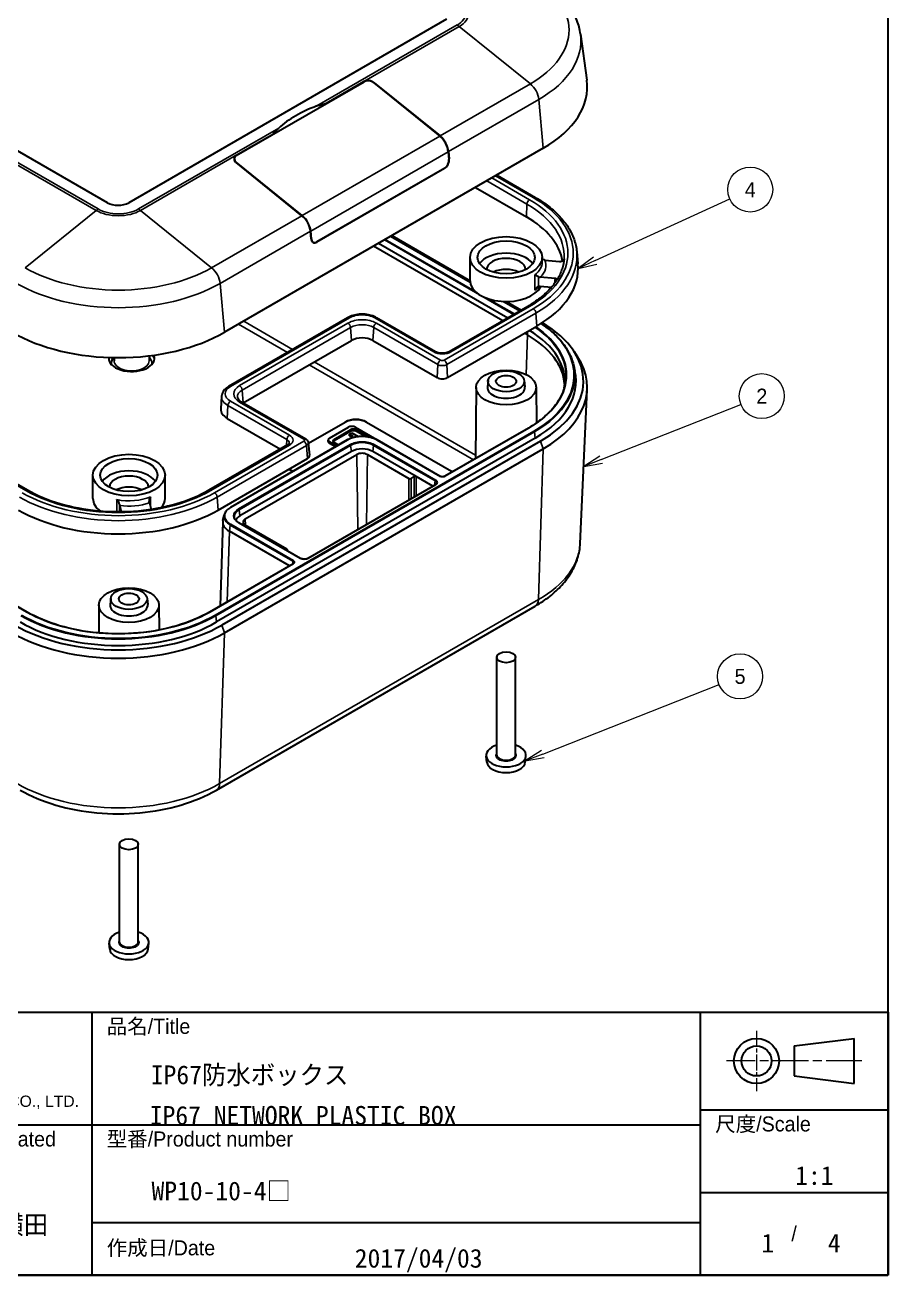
# Model space of a CAD drawing. Header units: millimetres. Extents: x -225 to 2542, y -269 to 293.
# Drawn here: x 51.5 to 166.4, y -269.3 to -102.9 of the extents above; entities that cross this region are included whole.
import ezdxf
from ezdxf.enums import TextEntityAlignment as Align

# ---------------------------------------------------------------- set-up
doc = ezdxf.new("R2018")
doc.units = ezdxf.units.MM
doc.linetypes.add('CHAIN', pattern=[0.3543, 0.2362, -0.0295, 0.0591, -0.0295])
for name, color, linetype, lineweight in [('Border (ISO)', 7, 'Continuous', 35), ('Title (ISO)', 7, 'Continuous', 35), ('Visible (ISO)', 7, 'Continuous', 35), ('Visible Narrow (ISO)', 7, 'Continuous', 25)]:
    doc.layers.add(name, color=color, linetype=linetype, lineweight=lineweight)
doc.layers.add('Symbol (TK)', color=100, linetype='Continuous', lineweight=18, true_color=0x00ff3f)
doc.styles.add('Note Text (TK)', font='MS PGothic.ttf')
doc.styles.add('Note Text (TK2)', font='MS PGothic.ttf')

# ---------------------------------------------------------------- blocks, each defined once
blk = doc.blocks.new('図面枠 tk図枠')
at = {"layer": 'Border (ISO)'}
for p in [(405.5, 289), (14.5, 8)]:
    blk.add_line(p, (405.5, 8), dxfattribs=at)
blk = doc.blocks.new('表題欄 tk表題欄')
at = {"layer": 'Title (ISO)'}
for p, q in [((74.71, 244.05), (255.71, 244.05)), ((149.71, 244.05), (149.71, 209.05)), ((230.71, 244.05), (230.71, 209.05)), ((255.71, 244.05), (255.71, 209.05)), ((243.21, 239.55), (251.21, 240.55)), ((251.21, 234.55), (251.21, 240.55)), ((243.21, 239.55), (243.21, 235.55)), ((243.21, 235.55), (251.21, 234.55)), ((230.71, 231.05), (255.71, 231.05)), ((74.71, 229.05), (230.71, 229.05)), ((230.71, 220.05), (255.71, 220.05)), ((149.71, 216.05), (230.71, 216.05)), ((255.71, 209.05), (74.71, 209.05))]:
    blk.add_line(p, q, dxfattribs=at)
at = {"layer": 'Title (ISO)', "color": 4, "linetype": 'CHAIN', "lineweight": 18, "ltscale": 8.88956, "true_color": 0x00ffff}
blk.add_line((238.21, 241.55), (238.21, 233.55), dxfattribs=at)
at = {"layer": 'Title (ISO)', "color": 4, "linetype": 'CHAIN', "lineweight": 18, "ltscale": 20.001633, "true_color": 0x00ffff}
blk.add_line((252.21, 237.55), (234.21, 237.55), dxfattribs=at)
at = {"layer": 'Title (ISO)'}
for radius in [3, 2]:
    blk.add_circle((238.21, 237.55), radius, dxfattribs=at)
at = {"layer": 'Title (ISO)', "color": 1, "true_color": 0xff0000, "char_height": 2, "line_spacing_factor": 1.5, "style": 'Note Text (TK)'}
for s, insert, attachment_point in [('\\fＭＳ Ｐゴシック|b0|i0;\\H2.0000;品名/Title', (151.71, 242.05), 4), ('\\fＭＳ Ｐゴシック|b0|i0;\\H2.0000;尺度/Scale', (232.71, 229.05), 4), ('\\fＭＳ Ｐゴシック|b0|i0;\\H2.0000;製図/Created', (137.21, 227.05), 5), ('\\fＭＳ Ｐゴシック|b0|i0;\\H2.0000;型番/Product number', (151.71, 227.05), 4), ('\\fＭＳ Ｐゴシック|b0|i0;\\H2.0000;作成日/Date', (151.71, 212.55), 4)]:
    blk.add_mtext(s, dxfattribs=dict(at, insert=insert, attachment_point=attachment_point))
at = {"layer": 'Title (ISO)', "color": 7, "line_spacing_factor": 1.5, "style": 'Note Text (TK)'}
for s, insert, char_height, attachment_point in [('\\fArial|b0|i0;\\H1.4986;TAKACHI ELECTRONICS ENCLOSURE CO., LTD.', (99.87, 232.05), 1.4986, 4), ('\\fＭＳ Ｐゴシック|b0|i0;\\H2.0000;/', (243.21, 214.55), 2, 5)]:
    blk.add_mtext(s, dxfattribs=dict(at, insert=insert, char_height=char_height, attachment_point=attachment_point))
at = {"layer": 'Title (ISO)', "color": 7, "lineweight": 30, "flags": 104}
for tag, height, p in [('<品名>', 2.5, (157.58, 236.95)), ('<Title>', 2, (157.45, 231.55)), ('<型番>', 3, (157.67, 221.49))]:
    blk.add_attdef(tag, text='', height=height, dxfattribs=at).set_placement(p, align=Align.MIDDLE_LEFT)
for tag, p in [('<尺度>', (243.36, 223.55)), ('<承認>', (87.21, 217.05)), ('<検図>', (112.22, 217)), ('<製図>', (137.41, 217)), ('<ページ_No.>', (238.86, 214.55)), ('<総ページ数>', (247.7, 214.55)), ('作成日', (184.73, 212.53))]:
    blk.add_attdef(tag, text='', height=2.5, dxfattribs=at).set_placement(p, align=Align.MIDDLE_CENTER)
blk = doc.blocks.new('バルーン3')
at = {"layer": 'Symbol (TK)', "color": 100, "true_color": 0x00ff40}
for p, q in [((366.53, 143.06), (384.44, 151.27)), ((366.32, 143.51), (364.26, 142.02)), ((366.53, 143.06), (364.26, 142.02)), ((364.26, 142.02), (366.74, 142.6))]:
    blk.add_line(p, q, dxfattribs=at)
at = {"layer": 'Symbol (TK)'}
blk.add_circle((387.16, 152.52), 3, dxfattribs=at)
at = {"layer": 'Symbol (TK)', "color": 7, "insert": (387.16, 152.5), "char_height": 2, "attachment_point": 5, "style": 'Note Text (TK2)'}
blk.add_mtext('4', dxfattribs=at)
blk = doc.blocks.new('バルーン4')
at = {"layer": 'Symbol (TK)', "color": 100, "true_color": 0x00ff40}
for p, q in [((367.33, 116.56), (385.92, 123.92)), ((367.14, 117.03), (365, 115.64)), ((367.33, 116.56), (365, 115.64)), ((365, 115.64), (367.51, 116.1))]:
    blk.add_line(p, q, dxfattribs=at)
at = {"layer": 'Symbol (TK)'}
blk.add_circle((388.7, 125.02), 3, dxfattribs=at)
at = {"layer": 'Symbol (TK)', "color": 7, "insert": (388.7, 125.01), "char_height": 2, "attachment_point": 5, "style": 'Note Text (TK2)'}
blk.add_mtext('2', dxfattribs=at)
blk = doc.blocks.new('バルーン5')
at = {"layer": 'Symbol (TK)', "color": 100, "true_color": 0x00ff40}
for p, q in [((359.55, 77.36), (383.03, 86.6)), ((359.37, 77.82), (357.22, 76.44)), ((359.55, 77.36), (357.22, 76.44)), ((357.22, 76.44), (359.73, 76.89))]:
    blk.add_line(p, q, dxfattribs=at)
at = {"layer": 'Symbol (TK)'}
blk.add_circle((385.81, 87.7), 3, dxfattribs=at)
at = {"layer": 'Symbol (TK)', "color": 7, "insert": (385.81, 87.69), "char_height": 2, "attachment_point": 5, "style": 'Note Text (TK2)'}
blk.add_mtext('5', dxfattribs=at)

msp = doc.modelspace()

# ---------------------------------------------------------------- linework, layer by layer
at = {"layer": 'Visible (ISO)'}
for p, q in [((62.49956, -126.5295), (20.28528, -102.15708)), ((107.61297, -102.11625), (65.32798, -126.5295)), ((125.4778, -104.08725), (126.31371, -110.21091)), ((79.64279, -120.25957), (96.68406, -110.42079)), ((91.66361, -113.27036), (96.61335, -110.41262)), ((97.95686, -110.56776), (106.74037, -117.66739)), ((98.02757, -110.57592), (106.77573, -117.64698)), ((91.66361, -113.27036), (91.66361, -113.31935)), ((79.64279, -120.21058), (84.59254, -117.35284)), ((84.59254, -117.40183), (84.59254, -117.35284)), ((120.51767, -119.28309), (78.09126, -143.77799)), ((107.86859, -119.73971), (107.96259, -120.77093)), ((107.90394, -119.7193), (107.99402, -120.70743)), ((79.37919, -120.67004), (79.37919, -120.83649)), ((88.42631, -128.24102), (79.64279, -121.14139)), ((88.39095, -128.26143), (79.64279, -121.19038)), ((107.39691, -121.91403), (90.35564, -131.75281)), ((107.36548, -121.97753), (90.39492, -131.77549)), ((114.3193, -122.86172), (119.44332, -125.82007)), ((111.47658, -124.50297), (118.2648, -128.42215)), ((89.60925, -131.32188), (89.51917, -130.33376)), ((89.64853, -131.34456), (89.55452, -130.31334)), ((100.2104, -131.0075), (110.77921, -137.10941)), ((100.36513, -130.91817), (110.76793, -136.92423)), ((89.88493, -131.78543), (89.75145, -131.70837)), ((115.12096, -142.24985), (97.92952, -132.32437)), ((98.59736, -131.93879), (115.7888, -141.86427)), ((124.97221, -133.02297), (125.13245, -134.68283)), ((110.76792, -136.91942), (110.76792, -133.81673)), ((120.36792, -134.46993), (120.36792, -133.81673)), ((120.72312, -134.16779), (122.6914, -134.34262)), ((122.08317, -136.62517), (120.11489, -136.45034)), ((121.59306, -137.80638), (120.11489, -137.67509)), ((115.23885, -139.68418), (117.40184, -140.93298)), ((115.55959, -139.6907), (117.55656, -140.84365)), ((51.8817, -164.82679), (9.45529, -140.33189)), ((118.44296, -140.33189), (107.97778, -146.37396)), ((94.47204, -141.84241), (78.63285, -150.98717)), ((106.1875, -146.37396), (98.33862, -141.84241)), ((107.77987, -149.81436), (119.65926, -142.95579)), ((118.39635, -144.14089), (118.00148, -143.91292)), ((80.58043, -153.18887), (94.98124, -144.87456)), ((97.82942, -144.87456), (106.38541, -149.81436)), ((124.61611, -146.32954), (125.08382, -147.04398)), ((63.39391, -147.15558), (63.39124, -147.57123)), ((68.03834, -146.9161), (68.04254, -147.57123)), ((124.57068, -148.24086), (124.73117, -148.97824)), ((111.56795, -151.11791), (111.50721, -160.5898)), ((113.16003, -150.2238), (113.07271, -151.03717)), ((117.97581, -150.2238), (118.06313, -151.03717)), ((119.56789, -151.11791), (119.59829, -155.85858)), ((125.44032, -171.88768), (126.36867, -151.42887)), ((77.68827, -152.30905), (77.58215, -153.96114)), ((80.34031, -153.05023), (88.8963, -157.99004)), ((78.45469, -155.24407), (85.5345, -159.3316)), ((89.24592, -158.56676), (94.15002, -155.73538)), ((94.15002, -155.7762), (89.24965, -158.60543)), ((92.07819, -157.87051), (94.58135, -156.42531)), ((95.48645, -156.42531), (106.8143, -162.96545)), ((96.97844, -155.73538), (108.29215, -162.26735)), ((108.29215, -162.30817), (96.97844, -155.7762)), ((51.7943, -181.02987), (9.36789, -156.53498)), ((119.45701, -157.86256), (77.0306, -182.35745)), ((92.68277, -158.03994), (94.8748, -156.77437)), ((94.8748, -156.97849), (92.68277, -158.24406)), ((93.88722, -158.40873), (95.20385, -157.64857)), ((94.71358, -157.36551), (95.02329, -157.1867)), ((95.20385, -157.64857), (94.71358, -157.36551)), ((94.71358, -157.56964), (94.71358, -157.36551)), ((95.02708, -157.75064), (94.71358, -157.56964)), ((95.02329, -157.1867), (95.87668, -157.6794)), ((95.63848, -156.77437), (97.30383, -157.73586)), ((96.83533, -157.66949), (95.63848, -156.97849)), ((118.53036, -156.53498), (107.42882, -162.94446)), ((86.48173, -158.78471), (76.01655, -164.82679)), ((120.16411, -158.27081), (77.73771, -182.7657)), ((78.09126, -183.78632), (120.51767, -159.29143)), ((94.41835, -158.12696), (78.86135, -167.10879)), ((94.99111, -159.65885), (80.14187, -168.23206)), ((89.23928, -158.49802), (89.39952, -160.15789)), ((91.89074, -158.33592), (91.89074, -158.13179)), ((93.01781, -158.93556), (92.07819, -158.39307)), ((92.84103, -159.03762), (92.07819, -158.5972)), ((93.24408, -158.80492), (92.68277, -158.48085)), ((93.90876, -158.42117), (93.88722, -158.40873)), ((93.88722, -158.4336), (93.88722, -158.40873)), ((103.61779, -163.00647), (97.81954, -159.65885)), ((106.73649, -162.94447), (98.39231, -158.12696)), ((77.23286, -167.45069), (89.11225, -160.59212)), ((80.84898, -168.64031), (95.69822, -160.0671)), ((97.11243, -160.0671), (102.62789, -163.25145)), ((60.56334, -165.90505), (60.56334, -162.80236)), ((70.16334, -165.90505), (70.16334, -162.80236)), ((87.16297, -162.31585), (86.64481, -162.0167)), ((102.91069, -163.25145), (103.335, -163.00647)), ((105.82315, -164.27974), (103.61779, -163.00647)), ((106.15599, -164.08757), (89.18543, -173.88553)), ((64.36273, -167.70258), (64.13292, -166.84016)), ((68.0864, -166.489), (68.32318, -167.37757)), ((77.84917, -169.01834), (77.51057, -180.21776)), ((77.87211, -168.83267), (78.03261, -168.09529)), ((88.21029, -173.88553), (80.00786, -169.14985)), ((86.36443, -172.64116), (80.84898, -169.45681)), ((86.73127, -174.89419), (78.72733, -170.27312)), ((86.35111, -172.81213), (86.36443, -172.80443)), ((86.42298, -172.72078), (86.42706, -172.85598)), ((87.2055, -174.62039), (76.10396, -181.02987)), ((62.95545, -179.20942), (62.86813, -180.0228)), ((67.77123, -179.20942), (67.85855, -180.0228)), ((61.36337, -180.10354), (61.33953, -183.82027)), ((69.36331, -180.10354), (69.38462, -183.42636)), ((77.02135, -204.73573), (119.44776, -180.24083)), ((114.31792, -200.03461), (114.31792, -187.05231)), ((116.81792, -200.03461), (116.81792, -187.05231)), ((113.01032, -201.02428), (112.923, -200.21091)), ((118.12552, -201.02428), (118.21285, -200.21091)), ((64.11334, -224.93775), (64.11334, -211.95546)), ((66.61334, -224.93775), (66.61334, -211.95546)), ((62.80574, -225.92742), (62.71842, -225.11405)), ((67.92094, -225.92742), (68.00826, -225.11405))]:
    msp.add_line(p, q, dxfattribs=at)
for centre, major_axis, ratio, start_param, end_param in [((97.32046, -110.98417), (-0.9894, 0.21485), 0.675872918, 4.072719214, 5.643515541), ((97.32046, -110.93518), (0.89046, -0.19337), 0.675872918, 0.931126561, 2.501922887), ((106.37553, -111.11813), (20, 0), 0.577350269, 5.497787144, 6.361833783), ((98.89377, -121.49547), (16.025, 0), 0.577350269, 2.130122039, 2.582266941), ((106.46302, -119.10854), (1, -1.73205), 0.577350269, 0.896055385, 2.15879893), ((106.49838, -119.08813), (1, -1.73205), 0.577350269, 0.896055385, 2.15879893), ((80.3499, -120.78213), (-0.9894, 0.21485), 0.675872918, 5.643515541, 7.214311868), ((80.27919, -120.77396), (0.89046, -0.19337), 0.675872918, 2.501922887, 4.072719214), ((107.28691, -121.11568), (0.40508, 0.91808), 0.637066715, 3.857987805, 5.428784132), ((107.3262, -121.13836), (-0.36457, -0.82627), 0.637066715, 0.716395152, 2.287191478), ((63.91377, -125.713), (-2, 0), 0.577350269, 0.785398163, 2.35619449), ((88.1136, -129.70259), (-1, 1.73205), 0.577350269, 4.037648038, 5.300391584), ((88.14896, -129.68217), (-1, 1.73205), 0.577350269, 4.037648038, 5.300391584), ((106.37553, -135.28643), (16.81397, 0), 0.577350269, 0.104454465, 0.785398163), ((90.31635, -130.91363), (0.40508, 0.91808), 0.637066715, 2.287191478, 3.857987805), ((90.28493, -130.97714), (-0.36457, -0.82627), 0.637066715, 5.428784132, 6.999580459), ((115.56792, -135.44973), (3.8, 0), 0.577350269, 0.377345393, 2.76424726), ((115.56792, -135.44973), (2.6, 0), 0.577350269, 0.01633915, 3.125253504), ((106.37553, -135.28643), (18.78603, 0), 0.577350269, 5.497787144, 6.338864583), ((106.37553, -134.06168), (16.89258, 0), 0.577350269, 6.268453875, 6.283635018), ((115.56792, -136.91942), (-2.6, 0), 0.577350269, 3.998444562, 5.426333399), ((115.56792, -136.91942), (-4.8, 0), 0.577350269, 0, 2.863146943), ((106.37553, -150.30996), (19.5, 0), 0.577350269, 5.497787144, 7.05042927), ((63.94913, -135.61303), (20, 0), 0.577350269, 3.926990817, 5.497787144), ((96.40533, -145.69676), (2.01397, 0), 0.577350269, 0.785398163, 2.35619449), ((106.37553, -151.08112), (17, 0), 0.577350269, 0.039294613, 0.785398163), ((106.37553, -150.30996), (17, 0), 0.577350269, 6.19605975, 7.045873772), ((65.71689, -147.2481), (3.05, 0), 0.577350269, 3.078174521, 6.521594121), ((106.37553, -151.12646), (20, 0), 0.577350269, 5.497787144, 6.644552431), ((106.37553, -150.30996), (18.5, 0), 0.577350269, 5.497787144, 6.408192635), ((107.08264, -149.41182), (0.98603, 0), 0.577350269, 3.926990817, 5.497787144), ((115.56792, -151.12646), (2.5, 0), 0.577350269, 3.079689298, 6.345088663), ((80.56614, -154.02502), (-2.98603, 0), 0.577350269, 6.246118924, 7.068583471), ((95.56423, -156.55187), (2, 0), 0.577350269, 0.785398163, 2.35619449), ((95.56423, -156.5927), (-2, 0), 0.577350269, 3.926990817, 5.497787144), ((95.0339, -156.68659), (0.64, 0), 0.577350269, 0.785398163, 2.35619449), ((92.53074, -158.13179), (-0.64, 0), 0.577350269, 5.497787144, 7.068583471), ((93.06461, -158.26039), (-0.54, 0), 0.577350269, 5.497787144, 7.068583471), ((95.25664, -156.99482), (0.54, 0), 0.577350269, 0.785398163, 2.35619449), ((95.25664, -157.19895), (-0.54, 0), 0.577350269, 3.926990817, 5.497787144), ((92.53074, -158.33592), (-0.64, 0), 0.577350269, 0, 0.785398163), ((93.06461, -158.46452), (-0.54, 0), 0.577350269, 5.497787144, 5.949672538), ((96.40533, -160.47535), (-2, 0), 0.577350269, 3.926990817, 5.497787144), ((88.41502, -160.18957), (0.98603, 0), 0.577350269, 5.497787144, 6.338864583), ((96.40533, -160.47535), (-1, 0), 0.577350269, 3.926990817, 5.497787144), ((65.36334, -164.43535), (3.8, 0), 0.577350269, 0.377345393, 2.76424726), ((65.36334, -164.43535), (2.6, 0), 0.577350269, 0.01633915, 3.125253504), ((103.47639, -163.08816), (-0.2, 0), 0.577526149, 3.92714311, 5.497634851), ((106.36175, -163.22673), (0.64, 0), 0.577350269, 0.673840136, 0.785398163), ((106.87794, -163.08384), (2, 0), 0.577350269, 0.675770916, 0.785398163), ((106.87794, -163.12467), (-2, 0), 0.577350269, 3.842482471, 3.926990817), ((65.36334, -165.90505), (-2.6, 0), 0.577350269, 3.998444562, 5.426333399), ((102.76929, -163.16976), (-0.2, 0), 0.577526149, 0.785550457, 2.356042197), ((65.36334, -165.90505), (-4.8, 0), 0.577350269, 0, 0.662852486), ((65.36334, -165.90505), (4.8, 0), 0.577350269, 5.821599208, 6.283185307), ((63.94913, -159.78132), (18.78603, 0), 0.577350269, 3.926990817, 5.497787144), ((80.84962, -169.04856), (-3.00091, 0), 0.577174443, 6.158215654, 7.068431177), ((81.55608, -169.04856), (-2, 0), 0.577350269, 5.497787144, 6.080746368), ((81.55608, -169.04856), (-1, 0), 0.577350269, 5.497787144, 7.068583471), ((86.22295, -172.7228), (0.20006, 0), 0.577174443, 5.497939437, 7.068431177), ((65.36334, -180.11209), (2.5, 0), 0.577350269, 3.079689298, 6.345088663), ((63.94913, -174.80486), (-19.5, 0), 0.577350269, 0.785398163, 2.35619449), ((63.94913, -174.80486), (-18.5, 0), 0.577350269, 0.785398163, 2.35619449), ((63.94913, -175.62136), (-20, 0), 0.577350269, 0.785398163, 2.35619449), ((115.56792, -200.11626), (-2.65, 0), 0.577350269, 5.203604591, 10.504358677), ((115.56792, -200.93275), (2.56251, 0), 0.577350269, 3.203496009, 6.221281952), ((65.36334, -225.0194), (-2.65, 0), 0.577350269, 5.203604591, 10.504358677), ((65.36334, -225.8359), (2.56251, 0), 0.577350269, 3.203496009, 6.221281952)]:
    msp.add_ellipse(centre, major_axis=major_axis, ratio=ratio, start_param=start_param, end_param=end_param, dxfattribs=at)
for centre, major_axis in [((115.56792, -133.81673), (-4.8, 0)), ((115.56792, -133.81673), (-3.81047, 0)), ((115.56792, -151.12646), (-4, 0)), ((115.56792, -150.30996), (-2.41251, 0)), ((115.56792, -150.30996), (-1.35, 0)), ((65.36334, -162.80236), (-4.8, 0)), ((65.36334, -162.80236), (-3.81047, 0)), ((65.36334, -180.11209), (-4, 0)), ((65.36334, -179.29559), (-2.41251, 0)), ((65.36334, -179.29559), (-1.35, 0)), ((115.56792, -187.05231), (1.25, 0)), ((65.36334, -211.95546), (1.25, 0))]:
    msp.add_ellipse(centre, major_axis=major_axis, ratio=0.577350269, dxfattribs=at)
for points, knots in [([(125.4778, -104.08725), (125.39242, -103.46177), (125.23074, -102.84551), (124.76993, -101.65575), (124.47114, -101.08222), (123.75596, -99.98971), (123.33968, -99.47052), (122.40624, -98.49032), (121.88903, -98.02918), (120.76696, -97.16639), (120.16204, -96.76471), (119.51919, -96.39357)], [5.57643562, 5.57643562, 5.57643562, 5.57643562, 5.7177855574, 5.7177855574, 5.8591354948, 5.8591354948, 6.0004854323, 6.0004854323, 6.1418353697, 6.1418353697, 6.2831853072, 6.2831853072, 6.2831853072, 6.2831853072]), ([(119.44332, -125.82007), (120.08512, -126.19062), (120.68202, -126.58938), (121.77339, -127.43664), (122.26786, -127.88514), (123.143, -128.82445), (123.52368, -129.3153), (124.16076, -130.33061), (124.41713, -130.85513), (124.79636, -131.9263), (124.91911, -132.47295), (124.97221, -133.02297)], [6.2831853072, 6.2831853072, 6.2831853072, 6.2831853072, 6.4291290848, 6.4291290848, 6.5750728624, 6.5750728624, 6.72101664, 6.72101664, 6.8669604175, 6.8669604175, 7.0129041951, 7.0129041951, 7.0129041951, 7.0129041951]), ([(123.28407, -133.99408), (123.25462, -134.45248), (123.16575, -134.91043), (122.86822, -135.81963), (122.65944, -136.27089), (122.12248, -137.15744), (121.79424, -137.59264), (121.02291, -138.43552), (120.57984, -138.84313), (119.58774, -139.61933), (119.03875, -139.98791), (118.44296, -140.33189)], [0.8224645466, 0.8224645466, 0.8224645466, 0.8224645466, 0.9721309027, 0.9721309027, 1.1217972587, 1.1217972587, 1.2714636147, 1.2714636147, 1.4211299708, 1.4211299708, 1.5707963268, 1.5707963268, 1.5707963268, 1.5707963268]), ([(120.72312, -134.16779), (120.65538, -134.16178), (120.5755, -134.14225), (120.5054, -134.11322), (120.49823, -134.11012), (120.49102, -134.10685)], [0.07678271451, 0.07678271451, 0.07678271451, 0.07678271451, 0.0973435931, 0.0973435931, 0.09965056397, 0.09965056397, 0.09965056397, 0.09965056397]), ([(122.6914, -134.34262), (122.75592, -134.34835), (122.82177, -134.34675), (122.94865, -134.32908), (123.00847, -134.31317), (123.11409, -134.26904), (123.1589, -134.24126), (123.21759, -134.18657), (123.23639, -134.16201), (123.26172, -134.11061), (123.26813, -134.08402), (123.26811, -134.0573)], [0, 0, 0, 0, 0.01958543438, 0.01958543438, 0.03915654357, 0.03915654357, 0.05869913883, 0.05869913883, 0.07258563237, 0.07258563237, 0.08647098717, 0.08647098717, 0.08647098717, 0.08647098717]), ([(119.88279, -136.38939), (119.82724, -136.36417), (119.77383, -136.33855), (119.65839, -136.28053), (119.59882, -136.24841), (119.49271, -136.18795), (119.44592, -136.15921), (119.40807, -136.1343), (119.40747, -136.1339), (119.40687, -136.13351)], [-0.07035005714, -0.07035005714, -0.07035005714, -0.07035005714, -0.05176130258, -0.05176130258, -0.02678478845, -0.02678478845, 0, 0, 0.00043440757, 0.00043440757, 0.00043440757, 0.00043440757]), ([(119.88279, -136.38939), (119.89, -136.39267), (119.89717, -136.39577), (119.96727, -136.4248), (120.04715, -136.44432), (120.11489, -136.45034)], [0.20858760482, 0.20858760482, 0.20858760482, 0.20858760482, 0.21089457568, 0.21089457568, 0.23145545428, 0.23145545428, 0.23145545428, 0.23145545428]), ([(119.88279, -137.6948), (119.82724, -137.71016), (119.77383, -137.73731), (119.65839, -137.81754), (119.59882, -137.87683), (119.49271, -138.01155), (119.44592, -138.0897), (119.40807, -138.17211), (119.40747, -138.17343), (119.40687, -138.17475)], [0, 0, 0, 0, 0.0184375372, 0.0184375372, 0.0432108703, 0.0432108703, 0.06977776761, 0.06977776761, 0.07020864132, 0.07020864132, 0.07020864132, 0.07020864132]), ([(120.11489, -137.67509), (120.04715, -137.66907), (119.96727, -137.6744), (119.89717, -137.69098), (119.89, -137.69281), (119.88279, -137.6948)], [0.07678271451, 0.07678271451, 0.07678271451, 0.07678271451, 0.0973435931, 0.0973435931, 0.09965056397, 0.09965056397, 0.09965056397, 0.09965056397]), ([(122.38621, -136.72199), (122.36991, -136.71108), (122.35217, -136.70088), (122.29783, -136.67398), (122.25847, -136.65943), (122.17392, -136.63701), (122.12915, -136.62925), (122.08317, -136.62517)], [0.05103892595, 0.05103892595, 0.05103892595, 0.05103892595, 0.05855724781, 0.05855724781, 0.0725105659, 0.0725105659, 0.08646650092, 0.08646650092, 0.08646650092, 0.08646650092]), ([(98.33862, -141.84241), (98.12307, -141.71796), (97.88291, -141.61823), (97.37143, -141.46776), (97.10008, -141.41718), (96.54643, -141.36655), (96.26422, -141.36655), (95.71058, -141.41718), (95.43922, -141.46776), (94.92774, -141.61823), (94.68758, -141.71796), (94.47204, -141.84241)], [0, 0, 0, 0, 0.314159265, 0.314159265, 0.628318531, 0.628318531, 0.942477796, 0.942477796, 1.256637061, 1.256637061, 1.570796327, 1.570796327, 1.570796327, 1.570796327]), ([(120.23476, -142.60847), (120.47112, -142.76646), (120.69947, -142.92854), (121.411, -143.46522), (121.86052, -143.85507), (122.66745, -144.66642), (123.02487, -145.08791), (123.64108, -145.95548), (123.89988, -146.40157), (124.31383, -147.31064), (124.46898, -147.77362), (124.57068, -148.24086)], [0.0729884769, 0.0729884769, 0.0729884769, 0.0729884769, 0.1320781672, 0.1320781672, 0.2641563343, 0.2641563343, 0.3962345015, 0.3962345015, 0.5283126687, 0.5283126687, 0.6603908358, 0.6603908358, 0.6603908358, 0.6603908358]), ([(107.97778, -146.37396), (107.91277, -146.4115), (107.83337, -146.44756), (107.64907, -146.51021), (107.5432, -146.53628), (107.31547, -146.57218), (107.19321, -146.58141), (106.94764, -146.58019), (106.82435, -146.56949), (106.59341, -146.53013), (106.48562, -146.50168), (106.31353, -146.43915), (106.24492, -146.40711), (106.1875, -146.37396)], [1.570796327, 1.570796327, 1.570796327, 1.570796327, 1.824035754, 1.824035754, 2.089647133, 2.089647133, 2.364826584, 2.364826584, 2.643284629, 2.643284629, 2.917939683, 2.917939683, 3.141592654, 3.141592654, 3.141592654, 3.141592654]), ([(78.63285, -150.98717), (78.53016, -151.04646), (78.43304, -151.11138), (78.2521, -151.25295), (78.16825, -151.32961), (78.01668, -151.49524), (77.94894, -151.58426), (77.83378, -151.77439), (77.7864, -151.87558), (77.71717, -152.08716), (77.69543, -152.19753), (77.68827, -152.30905)], [1.5707963268, 1.5707963268, 1.5707963268, 1.5707963268, 1.7204626828, 1.7204626828, 1.8701290389, 1.8701290389, 2.0197953949, 2.0197953949, 2.1694617509, 2.1694617509, 2.319128107, 2.319128107, 2.319128107, 2.319128107]), ([(123.40337, -150.79633), (123.3102, -151.22441), (123.16792, -151.64929), (122.78709, -152.48562), (122.54853, -152.89706), (121.97875, -153.69925), (121.64754, -154.08999), (120.89793, -154.8437), (120.47954, -155.20665), (119.56277, -155.89813), (119.06439, -156.22666), (118.53036, -156.53498)], [0.910405491, 0.910405491, 0.910405491, 0.910405491, 1.0424836581, 1.0424836581, 1.1745618253, 1.1745618253, 1.3066399925, 1.3066399925, 1.4387181596, 1.4387181596, 1.5707963268, 1.5707963268, 1.5707963268, 1.5707963268]), ([(79.80926, -152.42986), (79.81247, -152.46314), (79.81989, -152.49742), (79.84593, -152.57099), (79.86467, -152.61029), (79.9169, -152.69353), (79.95043, -152.7374), (80.03398, -152.82708), (80.08399, -152.87285), (80.20032, -152.96315), (80.26661, -153.00768), (80.34031, -153.05023)], [2.4118737656, 2.4118737656, 2.4118737656, 2.4118737656, 2.5578175432, 2.5578175432, 2.7037613208, 2.7037613208, 2.8497050984, 2.8497050984, 2.995648876, 2.995648876, 3.1415926536, 3.1415926536, 3.1415926536, 3.1415926536]), ([(88.8963, -157.99004), (88.9258, -158.00706), (88.95516, -158.02647), (89.01302, -158.07139), (89.04154, -158.09692), (89.09626, -158.15565), (89.12248, -158.1889), (89.16967, -158.26411), (89.19061, -158.30613), (89.22301, -158.39766), (89.23437, -158.44717), (89.23928, -158.49802)], [0, 0, 0, 0, 0.1459437776, 0.1459437776, 0.2918875552, 0.2918875552, 0.4378313328, 0.4378313328, 0.5837751104, 0.5837751104, 0.729718888, 0.729718888, 0.729718888, 0.729718888]), ([(98.39231, -158.12696), (98.2875, -158.06645), (98.17413, -158.01049), (97.93382, -157.9097), (97.80693, -157.86488), (97.54435, -157.78774), (97.40917, -157.75546), (97.12966, -157.70308), (96.98582, -157.68317), (96.6952, -157.65675), (96.54864, -157.65022), (96.25703, -157.65037), (96.11016, -157.65707), (95.81954, -157.68382), (95.67582, -157.70388), (95.39672, -157.75652), (95.26154, -157.78899), (95.00005, -157.86612), (94.87457, -157.91059), (94.63615, -158.01071), (94.52315, -158.06645), (94.41835, -158.12696)], [-0.4280911884, -0.4280911884, -0.4280911884, -0.4280911884, -0.3852820695, -0.3852820695, -0.3424729507, -0.3424729507, -0.2996638319, -0.2996638319, -0.256854713, -0.256854713, -0.2140455942, -0.2140455942, -0.1712364753, -0.1712364753, -0.1284273565, -0.1284273565, -0.0856182377, -0.0856182377, -0.0428091188, -0.0428091188, 0, 0, 0, 0]), ([(86.70598, -158.55918), (86.70575, -158.5628), (86.70514, -158.56723), (86.70028, -158.58208), (86.69591, -158.59249), (86.67933, -158.61987), (86.66707, -158.63676), (86.63219, -158.67487), (86.60959, -158.69604), (86.55356, -158.73988), (86.52015, -158.76253), (86.48173, -158.78471)], [0.8224645466, 0.8224645466, 0.8224645466, 0.8224645466, 0.9721309027, 0.9721309027, 1.1217972587, 1.1217972587, 1.2714636147, 1.2714636147, 1.4211299708, 1.4211299708, 1.5707963268, 1.5707963268, 1.5707963268, 1.5707963268]), ([(107.42882, -162.94446), (107.39847, -162.96198), (107.36174, -162.97804), (107.27975, -163.0039), (107.23454, -163.01364), (107.13882, -163.0254), (107.08918, -163.02718), (106.99052, -163.02233), (106.94147, -163.01553), (106.85172, -162.99473), (106.81021, -162.98063), (106.76088, -162.95781), (106.74824, -162.95126), (106.73649, -162.94447)], [-0.08755452046, -0.08755452046, -0.08755452046, -0.08755452046, -0.07167120351, -0.07167120351, -0.05549601157, -0.05549601157, -0.03908210581, -0.03908210581, -0.02257352331, -0.02257352331, -0.00614597025, -0.00614597025, 0, 0, 0, 0]), ([(106.32502, -163.89727), (106.32242, -163.90921), (106.31838, -163.92142), (106.30696, -163.94651), (106.29956, -163.95938), (106.28102, -163.98549), (106.26987, -163.99871), (106.24373, -164.025), (106.22873, -164.03806), (106.19505, -164.06346), (106.17636, -164.07581), (106.15599, -164.08757)], [0.910405491, 0.910405491, 0.910405491, 0.910405491, 1.0424836581, 1.0424836581, 1.1745618253, 1.1745618253, 1.3066399925, 1.3066399925, 1.4387181596, 1.4387181596, 1.5707963268, 1.5707963268, 1.5707963268, 1.5707963268]), ([(76.01655, -164.82679), (74.76594, -165.54883), (73.30801, -166.16139), (70.12457, -167.09787), (68.3997, -167.42177), (64.8575, -167.74568), (63.04075, -167.74568), (59.49855, -167.42177), (57.77368, -167.09787), (54.59024, -166.16139), (53.13231, -165.54883), (51.8817, -164.82679)], [1.570796327, 1.570796327, 1.570796327, 1.570796327, 1.884955592, 1.884955592, 2.199114858, 2.199114858, 2.513274123, 2.513274123, 2.827433388, 2.827433388, 3.141592654, 3.141592654, 3.141592654, 3.141592654]), ([(64.09721, -166.66583), (64.08866, -166.61346), (64.07135, -166.5579), (64.0183, -166.42855), (63.97794, -166.35412), (63.88472, -166.20927), (63.82985, -166.13748), (63.77097, -166.07162), (63.77003, -166.07057), (63.76909, -166.06952)], [-0.07035005714, -0.07035005714, -0.07035005714, -0.07035005714, -0.05176130258, -0.05176130258, -0.02678478845, -0.02678478845, 0, 0, 0.00043440757, 0.00043440757, 0.00043440757, 0.00043440757]), ([(68.24474, -165.67198), (68.24394, -165.67318), (68.24314, -165.67439), (68.19334, -165.7499), (68.15056, -165.83036), (68.08625, -165.98921), (68.06271, -166.06931), (68.04347, -166.20508), (68.04215, -166.2623), (68.0507, -166.31467)], [-0.07020864132, -0.07020864132, -0.07020864132, -0.07020864132, -0.06977776761, -0.06977776761, -0.0432108703, -0.0432108703, -0.0184375372, -0.0184375372, 0, 0, 0, 0]), ([(68.0864, -166.489), (68.07598, -166.44989), (68.06369, -166.39134), (68.05291, -166.32807), (68.05181, -166.32146), (68.0507, -166.31467)], [0.07678271451, 0.07678271451, 0.07678271451, 0.07678271451, 0.0973435931, 0.0973435931, 0.09965056397, 0.09965056397, 0.09965056397, 0.09965056397]), ([(64.09721, -166.66583), (64.09832, -166.67262), (64.09942, -166.67923), (64.11021, -166.7425), (64.1225, -166.80105), (64.13292, -166.84016)], [0.20858760482, 0.20858760482, 0.20858760482, 0.20858760482, 0.21089457568, 0.21089457568, 0.23145545428, 0.23145545428, 0.23145545428, 0.23145545428]), ([(78.86135, -167.10879), (78.77335, -167.1596), (78.69027, -167.21425), (78.53631, -167.33032), (78.46545, -167.39172), (78.33795, -167.51994), (78.28137, -167.58667), (78.18354, -167.72433), (78.1418, -167.79597), (78.07465, -167.94324), (78.04924, -168.01886), (78.03261, -168.09529)], [-0.4280911884, -0.4280911884, -0.4280911884, -0.4280911884, -0.3921487852, -0.3921487852, -0.3562063819, -0.3562063819, -0.3202639787, -0.3202639787, -0.2843215755, -0.2843215755, -0.2483791723, -0.2483791723, -0.2483791723, -0.2483791723]), ([(80.00786, -169.14985), (79.94079, -169.11113), (79.8785, -169.07004), (79.76453, -168.98408), (79.71286, -168.93921), (79.62095, -168.8468), (79.58071, -168.79925), (79.51205, -168.70259), (79.48364, -168.65349), (79.43864, -168.55465), (79.42203, -168.50493), (79.4112, -168.45515)], [3.1415926536, 3.1415926536, 3.1415926536, 3.1415926536, 3.2736708208, 3.2736708208, 3.4057489879, 3.4057489879, 3.5378271551, 3.5378271551, 3.6699053223, 3.6699053223, 3.8019834894, 3.8019834894, 3.8019834894, 3.8019834894]), ([(119.44776, -180.24083), (120.1347, -179.84422), (120.77816, -179.41254), (121.96338, -178.481), (122.50523, -177.98108), (123.47059, -176.91497), (123.89415, -176.34858), (124.60181, -175.15529), (124.88568, -174.5281), (125.28992, -173.23105), (125.40976, -172.56132), (125.44032, -171.88768)], [4.7123889804, 4.7123889804, 4.7123889804, 4.7123889804, 4.8642301861, 4.8642301861, 5.0160713919, 5.0160713919, 5.1679125976, 5.1679125976, 5.3197538033, 5.3197538033, 5.4715950091, 5.4715950091, 5.4715950091, 5.4715950091]), ([(87.31753, -174.49732), (87.31602, -174.50423), (87.31365, -174.51147), (87.30668, -174.52677), (87.30207, -174.53481), (87.29027, -174.55141), (87.28302, -174.56005), (87.26562, -174.57755), (87.25547, -174.5864), (87.23243, -174.60377), (87.21955, -174.61228), (87.2055, -174.62039)], [-0.03675735536, -0.03675735536, -0.03675735536, -0.03675735536, -0.02940588429, -0.02940588429, -0.02205441322, -0.02205441322, -0.01470294214, -0.01470294214, -0.00735147107, -0.00735147107, 0, 0, 0, 0]), ([(89.18543, -173.88553), (89.13999, -173.91177), (89.08614, -173.93499), (88.96624, -173.97197), (88.90005, -173.9856), (88.76219, -174.00104), (88.69047, -174.00272), (88.54971, -173.99367), (88.48068, -173.98292), (88.35335, -173.95063), (88.29498, -173.92918), (88.23279, -173.89806), (88.2213, -173.89188), (88.21029, -173.88553)], [1.570796327, 1.570796327, 1.570796327, 1.570796327, 1.865525459, 1.865525459, 2.164575331, 2.164575331, 2.467097017, 2.467097017, 2.770051797, 2.770051797, 3.070241887, 3.070241887, 3.141592654, 3.141592654, 3.141592654, 3.141592654]), ([(76.10396, -181.02987), (74.83372, -181.76324), (73.36065, -182.38135), (70.15313, -183.32493), (68.41923, -183.65026), (64.861, -183.97563), (63.03725, -183.97563), (59.47902, -183.65026), (57.74512, -183.32493), (54.5376, -182.38135), (53.06453, -181.76324), (51.7943, -181.02987)], [1.570796327, 1.570796327, 1.570796327, 1.570796327, 1.884955592, 1.884955592, 2.199114858, 2.199114858, 2.513274123, 2.513274123, 2.827433388, 2.827433388, 3.141592654, 3.141592654, 3.141592654, 3.141592654]), ([(50.8769, -204.73573), (52.29818, -205.5563), (53.90638, -206.22689), (57.36132, -207.24324), (59.20799, -207.58837), (62.98449, -207.93371), (64.91376, -207.93371), (68.69026, -207.58837), (70.53694, -207.24324), (73.99187, -206.22689), (75.60007, -205.5563), (77.02135, -204.73573)], [3.141592654, 3.141592654, 3.141592654, 3.141592654, 3.455751919, 3.455751919, 3.769911184, 3.769911184, 4.08407045, 4.08407045, 4.398229715, 4.398229715, 4.71238898, 4.71238898, 4.71238898, 4.71238898])]:
    msp.add_open_spline(points, degree=3, knots=knots, dxfattribs=at)
for points in [[(90.39067, -113.65332), (90.81173, -113.50114), (91.2404, -113.36973), (91.66361, -113.27036)], [(84.59254, -117.35284), (84.80648, -117.08436), (85.04717, -116.82932), (85.31077, -116.5862)], [(120.36792, -134.0275), (120.4054, -134.05938), (120.44661, -134.08668), (120.49102, -134.10685)]]:
    msp.add_open_spline(points, degree=3, dxfattribs=at)
at = {"layer": 'Visible Narrow (ISO)'}
for p, q in [((18.55698, -103.06415), (60.98338, -127.55905)), ((61.26073, -127.36721), (18.83433, -102.87231)), ((109.06393, -102.87231), (90.39067, -113.65332)), ((96.61335, -110.41262), (109.34128, -103.06415)), ((118.79654, -110.70676), (109.34128, -103.06415)), ((96.61335, -110.41262), (96.61335, -110.46161)), ((98.02757, -110.62491), (98.02757, -110.57592)), ((118.79654, -110.70676), (106.77573, -117.64698)), ((107.90394, -119.7193), (119.92476, -112.77908)), ((120.51767, -119.28309), (119.92476, -112.77908)), ((85.31077, -116.5862), (66.63752, -127.36721)), ((106.74037, -117.66739), (88.42631, -128.24102)), ((89.55452, -130.31334), (107.86859, -119.73971)), ((66.91487, -127.55905), (79.64279, -120.21058)), ((79.64279, -120.25957), (79.64279, -120.21058)), ((79.64279, -121.19038), (79.64279, -121.14139)), ((107.99402, -120.70743), (107.95474, -120.68475)), ((107.3262, -121.95485), (107.36548, -121.97753)), ((114.17286, -122.94627), (119.19332, -125.84484)), ((112.98438, -123.63244), (118.33989, -126.72444)), ((118.69296, -126.13372), (113.6725, -123.23515)), ((60.98338, -127.55905), (51.52811, -135.20165)), ((76.37014, -135.20165), (66.91487, -127.55905)), ((118.2648, -128.42215), (118.33989, -126.72444)), ((88.39095, -128.26143), (76.37014, -135.20165)), ((77.49835, -137.27398), (89.51917, -130.33376)), ((89.64853, -131.34456), (89.60925, -131.32188)), ((111.41746, -138.3115), (99.48848, -131.4243)), ((100.18111, -131.02441), (110.78399, -137.14599)), ((90.39492, -131.77549), (90.35564, -131.75281)), ((99.36041, -131.49824), (116.55185, -141.42372)), ((119.40687, -136.13351), (119.40687, -138.17475)), ((119.88279, -137.6948), (119.88279, -136.38939)), ((78.09126, -143.77799), (77.49835, -137.27398)), ((116.67992, -141.34978), (113.15677, -139.31569)), ((115.1755, -139.68142), (117.37255, -140.94989)), ((9.20529, -140.35665), (51.6317, -164.85155)), ((119.19332, -140.64554), (107.31392, -147.50411)), ((107.66639, -148.08382), (119.54578, -141.22525)), ((108.22778, -146.39873), (118.69296, -140.35665)), ((119.65926, -142.95579), (119.54578, -141.22525)), ((78.88285, -151.01193), (94.72204, -141.86717)), ((79.94899, -142.70543), (86.46312, -146.46636)), ((94.51529, -142.5643), (80.09031, -150.89257)), ((87.1569, -146.06581), (80.64277, -142.30488)), ((98.08862, -141.86717), (105.9375, -146.39873)), ((106.85136, -147.50411), (98.29537, -142.5643)), ((80.44277, -151.47228), (94.86775, -143.14402)), ((94.98124, -144.87456), (94.86775, -143.14402)), ((97.82942, -144.87456), (97.9429, -143.14402)), ((97.9429, -143.14402), (106.49889, -148.08382)), ((118.39635, -144.14089), (118.23063, -149.40309)), ((118.39635, -144.14089), (118.39635, -143.68494)), ((111.51018, -160.12618), (90.03742, -147.72888)), ((106.38541, -149.81436), (106.49889, -148.08382)), ((107.77987, -149.81436), (107.66639, -148.08382)), ((89.34364, -148.12943), (111.21642, -160.75769)), ((86.73173, -157.48719), (78.88285, -152.95563)), ((80.09031, -153.075), (88.6463, -158.0148)), ((80.55436, -153.17381), (80.44277, -151.47228)), ((78.45469, -155.24407), (78.52978, -153.54636)), ((78.52978, -153.54636), (86.37866, -158.07791)), ((94.15002, -155.73538), (94.15002, -155.7762)), ((96.97844, -155.73538), (96.97844, -155.7762)), ((9.31789, -156.53993), (51.7443, -181.03483)), ((119.27299, -156.93982), (76.84659, -181.43472)), ((76.91622, -181.54239), (119.34263, -157.0475)), ((86.34388, -158.8643), (86.37866, -158.07791)), ((92.68277, -158.24406), (92.68277, -158.03994)), ((94.8748, -156.97849), (94.8748, -156.77437)), ((95.63848, -156.97849), (95.63848, -156.77437)), ((107.47882, -162.94941), (118.58036, -156.53993)), ((119.45701, -157.86256), (119.34263, -157.0475)), ((76.26655, -164.85155), (86.73173, -158.80948)), ((88.6463, -158.28186), (76.76691, -165.14043)), ((77.11937, -165.72015), (88.99877, -158.86157)), ((78.91135, -167.11375), (94.46835, -158.13191)), ((94.8071, -158.73611), (79.95786, -167.30933)), ((80.02749, -167.417), (94.87673, -158.84379)), ((89.11225, -160.59212), (88.99877, -158.86157)), ((92.07819, -158.5972), (92.07819, -158.39307)), ((94.99111, -159.65885), (94.87673, -158.84379)), ((97.81954, -159.65885), (97.93392, -158.84379)), ((97.93392, -158.84379), (106.13636, -163.57947)), ((106.20599, -163.47179), (98.00356, -158.73611)), ((98.34231, -158.13191), (106.68649, -162.94943)), ((120.51767, -159.29143), (119.861, -179.38515)), ((120.51767, -159.29143), (120.16411, -158.27081)), ((95.69822, -160.0671), (95.84766, -170.03909)), ((96.97273, -169.38953), (97.11243, -160.0671)), ((103.335, -163.00647), (103.335, -165.71628)), ((103.61779, -165.553), (103.61779, -163.00647)), ((108.29215, -162.26735), (108.29215, -162.30817)), ((89.23543, -173.89048), (106.20599, -164.09252)), ((102.62789, -163.25145), (102.62789, -166.12452)), ((102.91069, -165.96125), (102.91069, -163.25145)), ((106.05704, -164.1447), (106.13636, -163.57947)), ((63.76909, -166.06952), (63.76909, -167.70492)), ((68.24474, -167.08319), (68.24474, -165.67198)), ((77.23286, -167.45069), (77.11937, -165.72015)), ((64.09721, -167.7051), (64.09721, -166.66583)), ((80.14187, -168.23206), (80.02749, -167.417)), ((78.72733, -170.27312), (78.84171, -169.45806)), ((78.84171, -169.45806), (87.1859, -174.27557)), ((87.25553, -174.1679), (78.91135, -169.35038)), ((79.95786, -169.1548), (88.16029, -173.89048)), ((80.86132, -169.46393), (80.84898, -168.64031)), ((78.44295, -179.67945), (78.72733, -170.27312)), ((86.36443, -172.80443), (86.36491, -172.82009)), ((76.15396, -181.03483), (87.2555, -174.62535)), ((119.861, -179.38515), (77.43459, -203.88005)), ((77.0306, -182.35745), (76.91622, -181.54239)), ((78.09126, -183.78632), (77.73771, -182.7657)), ((78.09126, -183.78632), (77.43459, -203.88005))]:
    msp.add_line(p, q, dxfattribs=at)
for centre, major_axis, start_param, end_param in [((106.37553, -103.53548), (17.56596, 0), 5.497787144, 7.068583471), ((106.37553, -101.32017), (3.80196, 0), 5.497787144, 7.068583471), ((106.37553, -101.35188), (4.19419, 0), 5.497787144, 7.068583471), ((109.06393, -104.50531), (1, -1.73205), 2.15879893, 2.35619449), ((106.37553, -104.95643), (19.1615, 0), 5.497787144, 6.361833783), ((118.51919, -112.14791), (1, -1.73205), 0.896055385, 2.15879893), ((118.69296, -126.54196), (0.25, 0.43301), 0.785398163, 2.303834613), ((106.37553, -133.24519), (17.41947, 0), 5.497787144, 7.068583471), ((119.19332, -126.25308), (0.25, 0.43301), 0, 0.785398163), ((106.37553, -133.24519), (18.12708, 0), 5.497787144, 7.068583471), ((61.26073, -129.0002), (-1, -1.73205), 3.926990817, 4.124386377), ((63.94913, -125.84678), (4.19419, 0), 3.926990817, 5.497787144), ((63.94913, -125.81507), (-3.80196, 0), 0.785398163, 2.35619449), ((66.63752, -129.0002), (1, -1.73205), 2.15879893, 2.35619449), ((106.37553, -133.63207), (16.92016, 0), 6.246118924, 7.068583471), ((106.37553, -133.6214), (18.62554, 0), 5.497787144, 6.338864583), ((115.56792, -134.46993), (4.8, 0), 5.639320368, 6.283185307), ((115.56792, -134.87818), (5.3, 0), 5.743593741, 6.517478217), ((63.94913, -128.03038), (-17.56596, 0), 0.785398163, 2.35619449), ((76.09279, -136.64281), (-1, 1.73205), 4.037648038, 5.300391584), ((63.94913, -129.45133), (19.1615, 0), 3.926990817, 5.497787144), ((115.56792, -136.51117), (4.8, 0), 5.639320368, 5.845014076), ((96.40533, -142.83902), (2.38053, 0), 0.785398163, 2.35619449), ((118.69296, -140.7649), (-0.25, 0.43301), 5.497787144, 6.283185307), ((119.19332, -141.05378), (-0.25, 0.43301), 4.005530633, 5.497787144), ((94.72204, -142.27542), (-0.25, 0.43301), 5.497787144, 6.283185307), ((96.40533, -143.65552), (-2.67292, 0), 3.926990817, 5.497787144), ((94.51529, -142.97255), (-0.25, 0.43301), 4.005530633, 5.497787144), ((96.40533, -144.03173), (2.17446, 0), 0.785398163, 2.35619449), ((98.29537, -142.97255), (0.25, 0.43301), 0.785398163, 2.277654674), ((98.08862, -142.27542), (0.25, 0.43301), 0, 0.785398163), ((106.37553, -149.49347), (17.26024, 0), 5.497787144, 6.988194907), ((106.37553, -149.49347), (18.23976, 0), 5.497787144, 6.993430302), ((106.37553, -149.56094), (17.16176, 0), 6.15817798, 6.992562534), ((105.9375, -146.80698), (0.25, 0.43301), 0, 0.785398163), ((107.08264, -145.73758), (1.61947, 0), 3.926990817, 5.497787144), ((108.22778, -146.80698), (-0.25, 0.43301), 5.497787144, 6.283185307), ((65.71689, -147.5762), (-3.0479, 0), 6.032545584, 6.193544529), ((65.71689, -147.86047), (-2.6979, 0), 5.812560515, 6.44089112), ((65.71689, -147.86047), (-2.67566, 0), 5.808650067, 6.463574993), ((65.71689, -147.5762), (2.32567, 0), 3.137890209, 6.286887752), ((65.71689, -147.86047), (2.6979, 0), 6.125479494, 6.817092052), ((65.71689, -147.86047), (2.67566, 0), 6.102795622, 6.80273655), ((65.71689, -147.5762), (3.0479, 0), 0.089640778, 0.420854678), ((106.85136, -147.91236), (0.25, 0.43301), 0.785398163, 2.277654674), ((107.08264, -147.74679), (0.82554, 0), 3.926990817, 5.497787144), ((107.08264, -147.37058), (-0.32708, 0), 0.785398163, 2.35619449), ((107.31392, -147.91236), (-0.25, 0.43301), 4.005530633, 5.497787144), ((106.37553, -149.56094), (18.33824, 0), 5.497787144, 6.408192635), ((80.56614, -151.98378), (-2.38053, 0), 5.497787144, 7.068583471), ((78.88285, -151.42018), (-0.25, 0.43301), 5.497787144, 6.283185307), ((81.98035, -151.98378), (-2.67292, 0), 5.497787144, 7.068583471), ((80.09031, -151.30082), (-0.25, 0.43301), 4.005530633, 5.497787144), ((80.56614, -152.37066), (-2.87984, 0), 6.246118924, 7.068583471), ((78.88285, -153.36388), (-0.25, -0.43301), 3.926990817, 5.445427266), ((81.98035, -152.36), (-2.17446, 0), 5.497787144, 6.338864583), ((80.09031, -153.48324), (0.25, 0.43301), 0, 0.785398163), ((86.73173, -157.89543), (-0.25, -0.43301), 3.926990817, 5.445427266), ((85.58659, -158.53521), (1.12016, 0), 6.246118924, 7.068583471), ((85.58659, -158.14833), (1.61947, 0), 5.497787144, 7.068583471), ((88.6463, -158.42305), (0.25, 0.43301), 0, 0.785398163), ((88.41502, -158.14833), (0.32708, 0), 5.497787144, 7.068583471), ((118.58036, -156.62158), (-0.05, 0.0866), 5.497787144, 6.283185307), ((119.27299, -157.02147), (0.05, -0.0866), 0.959931089, 2.35619449), ((86.73173, -159.21773), (-0.25, 0.43301), 5.497787144, 6.283185307), ((88.6463, -158.69011), (0.25, -0.43301), 0.86393798, 2.35619449), ((88.41502, -158.52455), (0.82554, 0), 5.497787144, 6.338864583), ((94.46835, -158.21356), (-0.05, 0.0866), 5.497787144, 6.283185307), ((96.40533, -159.65885), (-2.26024, 0), 3.926990817, 5.497787144), ((94.8071, -158.81776), (-0.05, 0.0866), 4.101523742, 5.497787144), ((96.40533, -159.72632), (2.16176, 0), 0.785398163, 2.35619449), ((98.00356, -158.81776), (0.05, 0.0866), 0.785398163, 2.181661565), ((98.34231, -158.21356), (0.05, 0.0866), 0, 0.785398163), ((106.68649, -163.03108), (0.05, 0.0866), 0, 0.785398163), ((107.47882, -163.03106), (-0.05, 0.0866), 5.497787144, 6.283185307), ((106.20599, -163.55344), (-0.05, -0.0866), 3.926990817, 5.323254219), ((105.66843, -163.84963), (0.66176, 0), 6.15817798, 7.068583471), ((106.20599, -164.17417), (-0.05, 0.0866), 5.497787144, 6.283185307), ((105.66843, -163.78216), (0.76024, 0), 5.497787144, 7.068583471), ((63.94913, -158.1163), (18.62554, 0), 3.926990817, 5.497787144), ((63.94913, -157.74008), (-18.12708, 0), 0.785398163, 2.35619449), ((51.6317, -165.2598), (0.25, 0.43301), 0, 0.785398163), ((63.94913, -157.74008), (17.41947, 0), 3.926990817, 5.497787144), ((65.36334, -163.45556), (-4.8, 0), 1.232230045, 2.214661266), ((76.26655, -165.2598), (-0.25, 0.43301), 5.497787144, 6.283185307), ((76.76691, -165.54868), (0.25, -0.43301), 0.86393798, 2.35619449), ((65.36334, -163.86381), (5.3, 0), 4.478096071, 5.251980547), ((78.91135, -167.1954), (-0.05, 0.0866), 5.497787144, 6.283185307), ((81.55608, -168.23206), (-2.26024, 0), 5.497787144, 7.068583471), ((81.55608, -168.29954), (-2.16176, 0), 5.497787144, 6.408192635), ((79.95786, -167.39098), (-0.05, 0.0866), 4.101523742, 5.497787144), ((78.91135, -169.43203), (0.05, 0.0866), 0.785398163, 2.181661565), ((79.95786, -169.23645), (0.05, 0.0866), 0, 0.785398163), ((106.37553, -171.59931), (19.07133, 0), 5.497787144, 6.256993172), ((87.25553, -174.24955), (-0.05, -0.0866), 3.926990817, 5.323254219), ((87.2555, -174.707), (-0.05, 0.0866), 5.497787144, 6.283185307), ((88.16029, -173.97213), (0.05, 0.0866), 0, 0.785398163), ((88.69786, -173.58012), (0.76024, 0), 3.926990817, 5.497787144), ((89.23543, -173.97213), (-0.05, 0.0866), 5.497787144, 6.283185307), ((118.44776, -178.50878), (1, -1.73205), 0, 0.748378048), ((51.7443, -181.11648), (0.05, 0.0866), 0, 0.785398163), ((63.94913, -173.98836), (17.26024, 0), 3.926990817, 5.497787144), ((76.15396, -181.11648), (-0.05, 0.0866), 5.497787144, 6.283185307), ((63.94913, -174.05584), (18.33824, 0), 3.926990817, 5.497787144), ((63.94913, -173.98836), (-18.23976, 0), 0.785398163, 2.35619449), ((76.84659, -181.51637), (0.05, -0.0866), 0.959931089, 2.35619449), ((115.56792, -200.11626), (-1.35, 0), 5.895868706, 9.812094562), ((115.56792, -200.03461), (1.25, 0), 3.141592654, 6.283185307), ((63.94913, -196.09421), (-19.07133, 0), 0.785398163, 2.35619449), ((76.02135, -203.00367), (1, -1.73205), 0, 0.748378048), ((65.36334, -225.0194), (-1.35, 0), 5.895868706, 9.812094562), ((65.36334, -224.93775), (1.25, 0), 3.141592654, 6.283185307)]:
    msp.add_ellipse(centre, major_axis=major_axis, ratio=0.577350269, start_param=start_param, end_param=end_param, dxfattribs=at)
for points, knots in [([(123.26811, -134.0573), (123.26787, -134.06099), (123.26763, -134.06467), (123.26717, -134.07192), (123.26694, -134.07547), (123.26671, -134.07902)], [-0.200618030338, -0.200618030338, -0.200618030338, -0.200618030338, -0.199252519248, -0.199252519248, -0.197937932348, -0.197937932348, -0.197937932348, -0.197937932348]), ([(122.08317, -136.62517), (122.08144, -136.65191), (122.07971, -136.67866), (122.07144, -136.80689), (122.06488, -136.90837), (122.05506, -137.06059), (122.05178, -137.11133), (122.04689, -137.18711), (122.04527, -137.21215), (122.04366, -137.23719)], [0.1027609637, 0.1027609637, 0.1027609637, 0.1027609637, 0.11265807457, 0.11265807457, 0.15021076609, 0.15021076609, 0.16898711185, 0.16898711185, 0.1782534793, 0.1782534793, 0.1782534793, 0.1782534793]), ([(94.46835, -158.13191), (94.50445, -158.11107), (94.54162, -158.09078), (94.95174, -157.87911), (95.41455, -157.74744), (96.32021, -157.65107), (96.74584, -157.6625), (97.42479, -157.77289), (97.68705, -157.84261), (98.07642, -157.99275), (98.21618, -158.05909), (98.34231, -158.13191)], [0, 0, 0, 0, 0.0153179708, 0.0153179708, 0.1646943806, 0.1646943806, 0.2889615521, 0.2889615521, 0.3745797898, 0.3745797898, 0.4280911884, 0.4280911884, 0.4280911884, 0.4280911884]), ([(106.68649, -162.94943), (106.75975, -162.99172), (106.8536, -163.02201), (107.04721, -163.04807), (107.14389, -163.04678), (107.29116, -163.02283), (107.3448, -163.00858), (107.42444, -162.97787), (107.45302, -162.9643), (107.47882, -162.94941)], [0, 0, 0, 0, 0.03108185476, 0.03108185476, 0.05909930131, 0.05909930131, 0.0766102054, 0.0766102054, 0.08755452046, 0.08755452046, 0.08755452046, 0.08755452046]), ([(78.91135, -169.35038), (78.87525, -169.32954), (78.8401, -169.30808), (78.47349, -169.07129), (78.24542, -168.80409), (78.07851, -168.28121), (78.0983, -168.03547), (78.28951, -167.64348), (78.41027, -167.49206), (78.67032, -167.26726), (78.78522, -167.18657), (78.91135, -167.11375)], [0, 0, 0, 0, 0.0153179708, 0.0153179708, 0.1646943806, 0.1646943806, 0.2889615521, 0.2889615521, 0.3745797898, 0.3745797898, 0.4280911884, 0.4280911884, 0.4280911884, 0.4280911884]), ([(78.03286, -168.09473), (77.99661, -168.26123), (78.00458, -168.43078), (78.15184, -168.89213), (78.38811, -169.16894), (78.7679, -169.41423), (78.80431, -169.43646), (78.84171, -169.45806)], [-0.2483791723, -0.2483791723, -0.2483791723, -0.2483791723, -0.1646943806, -0.1646943806, -0.0153179708, -0.0153179708, 0, 0, 0, 0]), ([(87.1859, -174.27557), (87.24628, -174.31043), (87.28951, -174.35509), (87.32148, -174.43428), (87.32425, -174.46617), (87.31748, -174.4974)], [-0.08755452046, -0.08755452046, -0.08755452046, -0.08755452046, -0.0564726657, -0.0564726657, -0.03675735536, -0.03675735536, -0.03675735536, -0.03675735536]), ([(87.2555, -174.62535), (87.2813, -174.61045), (87.3048, -174.59395), (87.35798, -174.54797), (87.38268, -174.517), (87.42416, -174.43197), (87.42638, -174.37616), (87.38124, -174.26438), (87.32879, -174.21019), (87.25553, -174.1679)], [0, 0, 0, 0, 0.01094431506, 0.01094431506, 0.02845521915, 0.02845521915, 0.0564726657, 0.0564726657, 0.08755452046, 0.08755452046, 0.08755452046, 0.08755452046])]:
    msp.add_open_spline(points, degree=3, knots=knots, dxfattribs=at)
msp.add_open_spline([(87.13151, -174.66311), (87.14964, -174.53393), (87.16777, -174.40475), (87.1859, -174.27557)], degree=3, dxfattribs=at)

# ---------------------------------------------------------------- block references
msp.add_blockref('図面枠 tk図枠', (-239.09642, -277.30232))
ref = msp.add_blockref('表題欄 tk表題欄', (-89.30525, -478.35506))
lines = msp.add_mtext('IP67防水ボックス', dxfattribs={"layer": 'Title (ISO)', "color": 7, "insert": (68.27573, -241.40175), "char_height": 2.5, "attachment_point": 1, "line_spacing_factor": 1.5})
ref.add_attrib('<品名>', '', (68.27573, -241.40175), dxfattribs={"flags": 104}).embed_mtext(lines)
lines = msp.add_mtext('WP10-10-4□', dxfattribs={"layer": 'Title (ISO)', "color": 7, "insert": (68.36948, -256.86198), "char_height": 2.5, "attachment_point": 1, "line_spacing_factor": 1.5})
ref.add_attrib('<型番>', '', (68.36948, -256.86198), dxfattribs={"flags": 104}).embed_mtext(lines)
lines = msp.add_mtext('1:1', dxfattribs={"layer": 'Title (ISO)', "color": 7, "insert": (154.05272, -254.80232), "char_height": 2.5, "attachment_point": 1, "line_spacing_factor": 1.5})
ref.add_attrib('<尺度>', '', (154.05272, -254.80232), dxfattribs={"flags": 104}).embed_mtext(lines)
lines = msp.add_mtext('2017/04/03', dxfattribs={"layer": 'Title (ISO)', "color": 7, "insert": (95.42488, -265.82363), "char_height": 2.5, "attachment_point": 1, "line_spacing_factor": 1.5})
ref.add_attrib('作成日', '', (95.42488, -265.82363), dxfattribs={"flags": 104}).embed_mtext(lines)
lines = msp.add_mtext('横田', dxfattribs={"layer": 'Title (ISO)', "color": 7, "insert": (48.10244, -261.35914), "char_height": 2.5, "attachment_point": 1, "line_spacing_factor": 1.5})
ref.add_attrib('<製図>', '', (48.10244, -261.35914), dxfattribs={"flags": 104}).embed_mtext(lines)
lines = msp.add_mtext('IP67 NETWORK PLASTIC BOX', dxfattribs={"layer": 'Title (ISO)', "color": 7, "insert": (68.143, -246.803), "char_height": 2.5, "attachment_point": 1, "line_spacing_factor": 1.5})
ref.add_attrib('<Title>', '', (68.143, -246.803), dxfattribs={"flags": 104}).embed_mtext(lines)
lines = msp.add_mtext('1', dxfattribs={"layer": 'Title (ISO)', "color": 7, "insert": (149.55272, -263.80232), "char_height": 2.5, "attachment_point": 1, "line_spacing_factor": 1.5})
ref.add_attrib('<ページ_No.>', '', (149.55272, -263.80232), dxfattribs={"flags": 104}).embed_mtext(lines)
lines = msp.add_mtext('4', dxfattribs={"layer": 'Title (ISO)', "color": 7, "insert": (158.39647, -263.80232), "char_height": 2.5, "attachment_point": 1, "line_spacing_factor": 1.5})
ref.add_attrib('<総ページ数>', '', (158.39647, -263.80232), dxfattribs={"flags": 104}).embed_mtext(lines)
at = {"layer": 'Symbol (TK)'}
for name in ['バルーン3', 'バルーン4', 'バルーン5']:
    msp.add_blockref(name, (-239.09642, -277.30232), dxfattribs=at)

doc.saveas('drawing.dxf')
